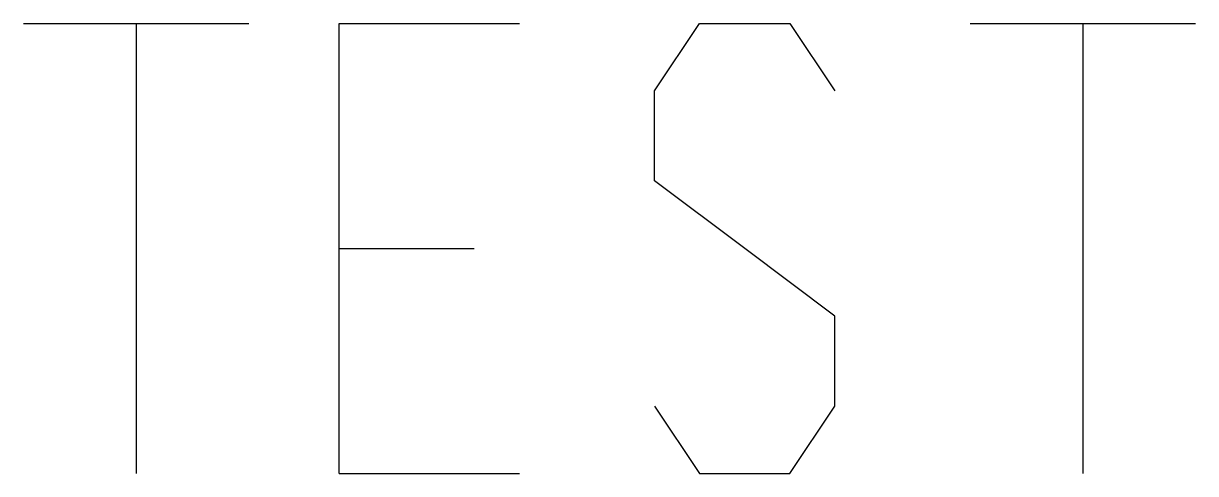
# Model space of a CAD drawing. Header units: metres. Extents: x 0 to 312, y 0 to 120.
import ezdxf

# ---------------------------------------------------------------- set-up
doc = ezdxf.new("R2010")
doc.units = ezdxf.units.M
doc.layers.add('Grabado', color=3, linetype='Continuous')

msp = doc.modelspace()

# ---------------------------------------------------------------- linework, layer by layer
at = {"layer": 'Grabado'}
for points in [[(0, 120), (60, 120)], [(30, 120), (30, 0)], [(84, 0), (84, 120)], [(84, 120), (132, 120)], [(192, 60), (168, 78), (168, 102), (180, 120), (204, 120), (216, 102)], [(252, 120), (312, 120)], [(282, 120), (282, 0)], [(84, 60), (120, 60)], [(168, 18), (180, 0), (204, 0), (216, 18), (216, 42), (192, 60)], [(84, 0), (132, 0)]]:
    msp.add_lwpolyline(points, dxfattribs=at)

doc.saveas('drawing.dxf')
